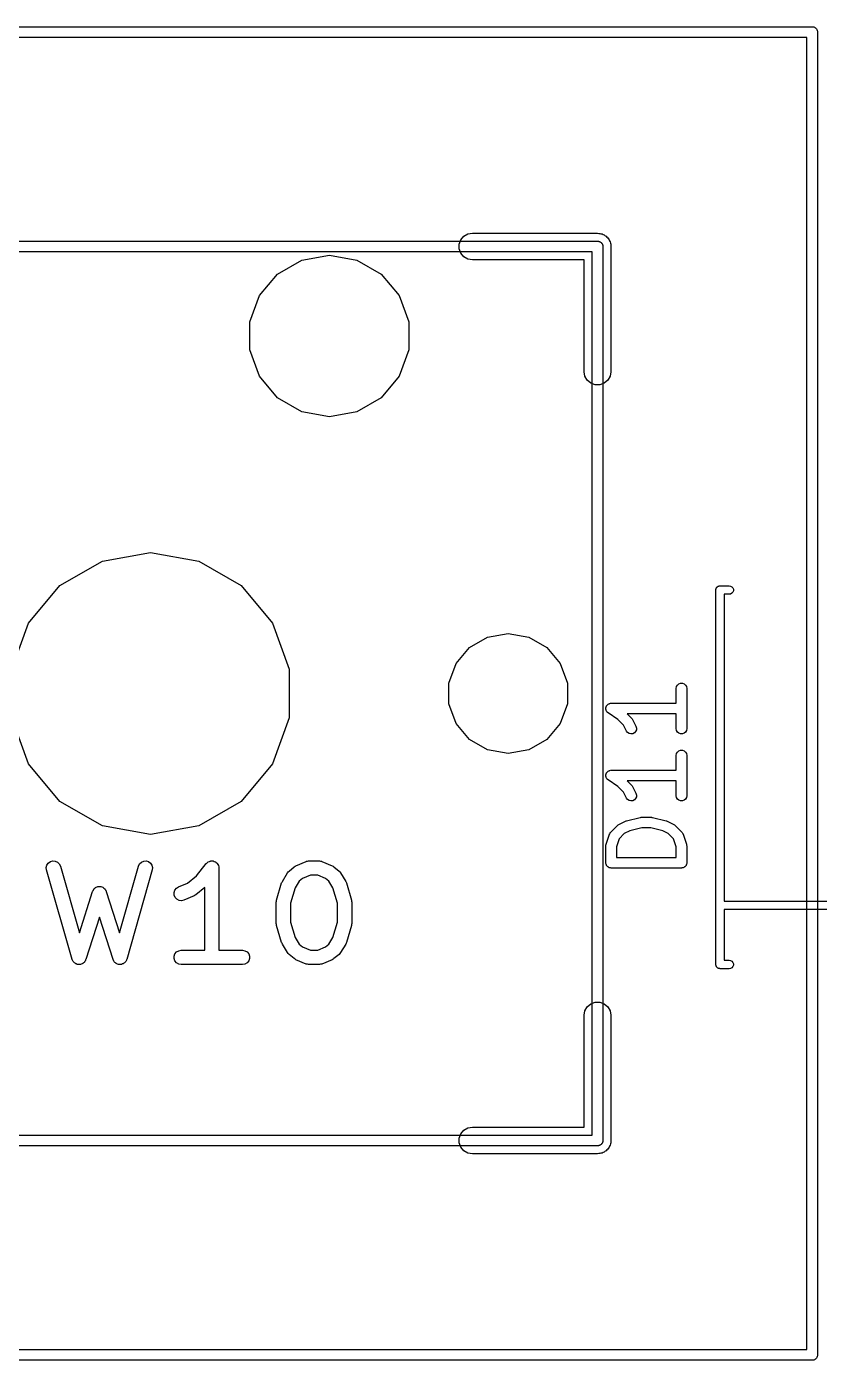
# Model space of a CAD drawing. Header units: millimetres. Extents: x 50 to 169, y 50 to 167.
# Drawn here: x 61.35 to 72.61, y 108.3 to 127.25 of the extents above; entities that cross this region are included whole.
import ezdxf

# ---------------------------------------------------------------- set-up
doc = ezdxf.new("R2010")
doc.units = ezdxf.units.MM
doc.layers.add('BLACK', color=7, linetype='Continuous')

# ---------------------------------------------------------------- blocks, each defined once
blk = doc.blocks.new('hhskb2-Cmts.User')
at = {"layer": 'BLACK'}
for p, q in [((43.65, -62.5738), (56.35, -62.5738)), ((56.35, -62.5738), (56.3566, -62.575)), ((56.3566, -62.575), (56.3632, -62.575)), ((56.3632, -62.575), (56.3695, -62.5772)), ((56.3695, -62.5772), (56.3761, -62.5784)), ((56.3761, -62.5784), (56.3818, -62.5817)), ((56.3818, -62.5817), (56.3881, -62.584)), ((56.3881, -62.584), (56.3932, -62.5883)), ((56.3932, -62.5883), (56.399, -62.5916)), ((56.399, -62.5916), (56.4033, -62.5967)), ((56.4033, -62.5967), (56.4084, -62.601)), ((56.4084, -62.601), (56.4117, -62.6068)), ((56.4117, -62.6068), (56.416, -62.6119)), ((56.416, -62.6119), (56.4183, -62.6182)), ((56.4183, -62.6182), (56.4216, -62.6239)), ((56.4216, -62.6239), (56.4228, -62.6305)), ((56.4228, -62.6305), (56.425, -62.6368)), ((56.425, -62.6368), (56.425, -62.6434)), ((56.425, -62.6434), (56.4262, -62.65)), ((56.4262, -62.65), (56.4262, -75.35)), ((56.2738, -62.7262), (43.7262, -62.7262)), ((56.2738, -75.2738), (56.2738, -62.7262)), ((43.7262, -75.2738), (56.2738, -75.2738)), ((56.3932, -75.4117), (56.3881, -75.416)), ((56.399, -75.4084), (56.3932, -75.4117)), ((56.4033, -75.4033), (56.399, -75.4084)), ((56.4084, -75.399), (56.4033, -75.4033)), ((56.4117, -75.3932), (56.4084, -75.399)), ((56.416, -75.3881), (56.4117, -75.3932)), ((56.4183, -75.3818), (56.416, -75.3881)), ((56.4216, -75.3761), (56.4183, -75.3818)), ((56.4228, -75.3695), (56.4216, -75.3761)), ((56.425, -75.3632), (56.4228, -75.3695)), ((56.4262, -75.35), (56.425, -75.3566)), ((56.425, -75.3566), (56.425, -75.3632)), ((56.35, -75.4262), (43.65, -75.4262)), ((56.3566, -75.425), (56.35, -75.4262)), ((56.3632, -75.425), (56.3566, -75.425)), ((56.3695, -75.4228), (56.3632, -75.425)), ((56.3761, -75.4216), (56.3695, -75.4228)), ((56.3818, -75.4183), (56.3761, -75.4216)), ((56.3881, -75.416), (56.3818, -75.4183))]:
    blk.add_line(p, q, dxfattribs=at)
blk = doc.blocks.new('hhskb2-Dwgs.User')
at = {"layer": 'BLACK'}
for p, q in [((40.602, -59.5258), (59.398, -59.5258)), ((59.3218, -59.6782), (40.6782, -59.6782)), ((59.3218, -78.3218), (59.3218, -59.6782)), ((59.398, -59.5258), (59.4046, -59.527)), ((59.4046, -59.527), (59.4112, -59.527)), ((59.4112, -59.527), (59.4175, -59.5292)), ((59.4175, -59.5292), (59.4241, -59.5304)), ((59.4241, -59.5304), (59.4298, -59.5337)), ((59.4298, -59.5337), (59.4361, -59.536)), ((59.4361, -59.536), (59.4412, -59.5403)), ((59.4412, -59.5403), (59.447, -59.5436)), ((59.447, -59.5436), (59.4513, -59.5487)), ((59.4513, -59.5487), (59.4564, -59.553)), ((59.4564, -59.553), (59.4597, -59.5588)), ((59.4597, -59.5588), (59.464, -59.5639)), ((59.464, -59.5639), (59.4663, -59.5702)), ((59.4663, -59.5702), (59.4696, -59.5759)), ((59.4696, -59.5759), (59.4708, -59.5825)), ((59.4708, -59.5825), (59.473, -59.5888)), ((59.473, -59.5888), (59.473, -59.5954)), ((59.473, -59.5954), (59.4742, -59.602)), ((59.4742, -59.602), (59.4742, -78.398)), ((40.6782, -78.3218), (59.3218, -78.3218)), ((59.4597, -78.4412), (59.4564, -78.447)), ((59.464, -78.4361), (59.4597, -78.4412)), ((59.4663, -78.4298), (59.464, -78.4361)), ((59.4696, -78.4241), (59.4663, -78.4298)), ((59.4708, -78.4175), (59.4696, -78.4241)), ((59.473, -78.4112), (59.4708, -78.4175)), ((59.4742, -78.398), (59.473, -78.4046)), ((59.473, -78.4046), (59.473, -78.4112)), ((59.398, -78.4742), (40.602, -78.4742)), ((59.4046, -78.473), (59.398, -78.4742)), ((59.4112, -78.473), (59.4046, -78.473)), ((59.4175, -78.4708), (59.4112, -78.473)), ((59.4241, -78.4696), (59.4175, -78.4708)), ((59.4298, -78.4663), (59.4241, -78.4696)), ((59.4361, -78.464), (59.4298, -78.4663)), ((59.4412, -78.4597), (59.4361, -78.464)), ((59.447, -78.4564), (59.4412, -78.4597)), ((59.4513, -78.4513), (59.447, -78.4564)), ((59.4564, -78.447), (59.4513, -78.4513))]:
    blk.add_line(p, q, dxfattribs=at)
blk = doc.blocks.new('hhskb2-F.SilkS')
at = {"layer": 'BLACK'}
for p, q in [((54.407, -62.5547), (54.4495, -62.5041)), ((54.4495, -62.5041), (54.5068, -62.471)), ((54.5068, -62.471), (54.572, -62.4595)), ((54.572, -62.4595), (56.35, -62.4595)), ((56.35, -62.4595), (56.3664, -62.4624)), ((56.3664, -62.4624), (56.3831, -62.4624)), ((56.3831, -62.4624), (56.3987, -62.4681)), ((56.3987, -62.4681), (56.4152, -62.471)), ((56.4152, -62.471), (56.4296, -62.4793)), ((56.4296, -62.4793), (56.4452, -62.485)), ((56.4452, -62.485), (56.458, -62.4957)), ((56.458, -62.4957), (56.4725, -62.5041)), ((56.4725, -62.5041), (56.4832, -62.5168)), ((56.4832, -62.5168), (56.4959, -62.5275)), ((56.4959, -62.5275), (56.5043, -62.542)), ((54.3844, -62.6169), (54.407, -62.5547)), ((54.3844, -62.6831), (54.3844, -62.6169)), ((54.407, -62.7452), (54.3844, -62.6831)), ((56.5043, -62.542), (56.515, -62.5547)), ((56.515, -62.5547), (56.5207, -62.5704)), ((56.5207, -62.5704), (56.529, -62.5848)), ((56.529, -62.5848), (56.5319, -62.6013)), ((56.5319, -62.6013), (56.5376, -62.6169)), ((56.5376, -62.6169), (56.5376, -62.6336)), ((56.5376, -62.6336), (56.5405, -62.65)), ((56.5405, -62.65), (56.5405, -64.428)), ((51.8025, -63.0411), (52.1476, -62.8418)), ((52.1476, -62.8418), (52.54, -62.7726)), ((52.54, -62.7726), (52.9324, -62.8418)), ((52.9324, -62.8418), (53.2775, -63.0411)), ((54.4495, -62.7959), (54.407, -62.7452)), ((54.5068, -62.829), (54.4495, -62.7959)), ((54.572, -62.8405), (54.5068, -62.829)), ((56.1595, -62.8405), (54.572, -62.8405)), ((56.1595, -64.428), (56.1595, -62.8405)), ((51.5464, -63.3463), (51.8025, -63.0411)), ((53.2775, -63.0411), (53.5336, -63.3463)), ((51.4101, -63.7208), (51.5464, -63.3463)), ((53.5336, -63.3463), (53.6699, -63.7208)), ((51.4101, -64.1192), (51.4101, -63.7208)), ((53.6699, -63.7208), (53.6699, -64.1192)), ((51.5464, -64.4937), (51.4101, -64.1192)), ((53.6699, -64.1192), (53.5336, -64.4937)), ((51.8025, -64.7989), (51.5464, -64.4937)), ((53.5336, -64.4937), (53.2775, -64.7989)), ((56.171, -64.4932), (56.1595, -64.428)), ((56.2041, -64.5505), (56.171, -64.4932)), ((56.2547, -64.593), (56.2041, -64.5505)), ((56.3169, -64.6156), (56.2547, -64.593)), ((56.4452, -64.593), (56.3831, -64.6156)), ((56.4959, -64.5505), (56.4452, -64.593)), ((56.529, -64.4932), (56.4959, -64.5505)), ((56.5405, -64.428), (56.529, -64.4932)), ((52.1476, -64.9982), (51.8025, -64.7989)), ((53.2775, -64.7989), (52.9324, -64.9982)), ((56.3831, -64.6156), (56.3169, -64.6156)), ((52.54, -65.0674), (52.1476, -64.9982)), ((52.9324, -64.9982), (52.54, -65.0674)), ((49.3154, -67.1192), (50, -66.9985)), ((50, -66.9985), (50.6846, -67.1192)), ((48.7134, -67.4667), (49.3154, -67.1192)), ((50.6846, -67.1192), (51.2865, -67.4667)), ((48.2666, -67.9992), (48.7134, -67.4667)), ((51.2865, -67.4667), (51.7334, -67.9992)), ((58.03, -67.53), (58.0309, -67.5248)), ((58.03, -72.85), (58.03, -67.53)), ((58.0309, -67.5196), (58.0327, -67.5147)), ((58.0309, -67.5248), (58.0309, -67.5196)), ((58.0327, -67.5147), (58.0336, -67.5095)), ((58.0336, -67.5095), (58.0362, -67.5049)), ((58.0362, -67.5049), (58.038, -67.5)), ((58.038, -67.5), (58.0414, -67.496)), ((58.0414, -67.496), (58.044, -67.4914)), ((58.044, -67.4914), (58.0481, -67.4881)), ((58.0481, -67.4881), (58.0514, -67.484)), ((58.0514, -67.484), (58.056, -67.4814)), ((58.056, -67.4814), (58.06, -67.478)), ((58.06, -67.478), (58.0649, -67.4762)), ((58.0649, -67.4762), (58.0695, -67.4736)), ((58.0695, -67.4736), (58.0747, -67.4727)), ((58.0747, -67.4727), (58.0796, -67.4709)), ((58.0796, -67.4709), (58.0848, -67.4709)), ((58.0848, -67.4709), (58.09, -67.47)), ((58.09, -67.47), (58.22, -67.47)), ((58.22, -67.59), (58.15, -67.59)), ((58.15, -67.59), (58.15, -71.95)), ((58.22, -67.47), (58.2405, -67.4736)), ((58.2405, -67.5864), (58.22, -67.59)), ((58.2405, -67.4736), (58.2586, -67.484)), ((58.2586, -67.576), (58.2405, -67.5864)), ((58.2586, -67.484), (58.272, -67.5)), ((58.272, -67.56), (58.2586, -67.576)), ((58.272, -67.5), (58.2791, -67.5196)), ((58.2791, -67.5404), (58.272, -67.56)), ((58.2791, -67.5196), (58.2791, -67.5404)), ((48.0289, -68.6524), (48.2666, -67.9992)), ((51.7334, -67.9992), (51.9711, -68.6524)), ((54.531, -68.3457), (54.7879, -68.1974)), ((54.7879, -68.1974), (55.08, -68.1458)), ((55.08, -68.1458), (55.3721, -68.1974)), ((55.3721, -68.1974), (55.629, -68.3457)), ((54.3403, -68.5729), (54.531, -68.3457)), ((55.629, -68.3457), (55.8197, -68.5729)), ((54.2388, -68.8517), (54.3403, -68.5729)), ((55.8197, -68.5729), (55.9212, -68.8517)), ((51.9711, -68.6524), (51.9711, -69.3476)), ((54.2388, -69.1483), (54.2388, -68.8517)), ((55.9212, -68.8517), (55.9212, -69.1483)), ((57.4674, -68.9281), (57.4719, -68.9024)), ((57.4674, -69.1388), (57.4674, -68.9281)), ((57.4719, -68.9024), (57.4849, -68.8799)), ((57.4849, -68.8799), (57.5049, -68.8631)), ((57.5049, -68.8631), (57.5294, -68.8542)), ((57.5294, -68.8542), (57.5554, -68.8542)), ((57.5554, -68.8542), (57.5799, -68.8631)), ((57.5799, -68.8631), (57.5998, -68.8799)), ((57.5998, -68.8799), (57.6129, -68.9024)), ((57.6129, -68.9024), (57.6174, -68.9281)), ((57.6174, -68.9281), (57.6174, -69.4995)), ((54.3403, -69.4271), (54.2388, -69.1483)), ((55.9212, -69.1483), (55.8197, -69.4271)), ((56.4881, -69.162), (56.4915, -69.1595)), ((56.4915, -69.1595), (56.4942, -69.1564)), ((56.4942, -69.1564), (56.5019, -69.1519)), ((56.5019, -69.1519), (56.5091, -69.1466)), ((56.5091, -69.1466), (56.5131, -69.1454)), ((56.5131, -69.1454), (56.5167, -69.1433)), ((56.5167, -69.1433), (56.5255, -69.1418)), ((56.5255, -69.1418), (56.5341, -69.1393)), ((56.5341, -69.1393), (56.5383, -69.1395)), ((56.5383, -69.1395), (56.5424, -69.1388)), ((56.5424, -69.1388), (57.4674, -69.1388)), ((48.2666, -70.0008), (48.0289, -69.3476)), ((51.9711, -69.3476), (51.7334, -70.0008)), ((56.4675, -69.209), (56.4685, -69.2049)), ((56.4685, -69.2179), (56.4675, -69.209)), ((56.4685, -69.2008), (56.4716, -69.1924)), ((56.4685, -69.2049), (56.4685, -69.2008)), ((56.4685, -69.2268), (56.4685, -69.2179)), ((56.4699, -69.2307), (56.4685, -69.2268)), ((56.4704, -69.2349), (56.4699, -69.2307)), ((56.4744, -69.2429), (56.4704, -69.2349)), ((56.4716, -69.1924), (56.4737, -69.1837)), ((56.4737, -69.1837), (56.476, -69.1802)), ((56.4774, -69.2513), (56.4744, -69.2429)), ((56.476, -69.1802), (56.4774, -69.1763)), ((56.4774, -69.1763), (56.4832, -69.1695)), ((56.4801, -69.2545), (56.4774, -69.2513)), ((56.4819, -69.2582), (56.4801, -69.2545)), ((56.4884, -69.2644), (56.4819, -69.2582)), ((56.4832, -69.1695), (56.4881, -69.162)), ((56.4942, -69.2713), (56.4884, -69.2644)), ((56.4978, -69.2733), (56.4942, -69.2713)), ((56.5008, -69.2762), (56.4978, -69.2733)), ((56.6375, -69.3673), (56.5008, -69.2762)), ((57.4674, -69.2888), (56.7711, -69.2888)), ((56.7711, -69.2888), (56.8335, -69.3513)), ((57.4674, -69.4995), (57.4674, -69.2888)), ((54.531, -69.6543), (54.3403, -69.4271)), ((55.8197, -69.4271), (55.629, -69.6543)), ((56.7188, -69.4487), (56.6375, -69.3673)), ((56.761, -69.5331), (56.7188, -69.4487)), ((56.7765, -69.554), (56.761, -69.5331)), ((56.8335, -69.3513), (56.8404, -69.3611)), ((56.8404, -69.3611), (56.8476, -69.3707)), ((56.8476, -69.3707), (56.8952, -69.466)), ((56.901, -69.5169), (56.8907, -69.5408)), ((56.8952, -69.466), (56.9026, -69.4909)), ((56.9026, -69.4909), (56.901, -69.5169)), ((57.4719, -69.5252), (57.4674, -69.4995)), ((57.4849, -69.5477), (57.4719, -69.5252)), ((57.6129, -69.5252), (57.5998, -69.5477)), ((57.6174, -69.4995), (57.6129, -69.5252)), ((54.7879, -69.8026), (54.531, -69.6543)), ((55.629, -69.6543), (55.3721, -69.8026)), ((56.7983, -69.5683), (56.7765, -69.554)), ((56.8236, -69.5744), (56.7983, -69.5683)), ((56.8495, -69.5714), (56.8236, -69.5744)), ((56.8728, -69.5598), (56.8495, -69.5714)), ((56.8907, -69.5408), (56.8728, -69.5598)), ((57.5049, -69.5645), (57.4849, -69.5477)), ((57.5294, -69.5734), (57.5049, -69.5645)), ((57.5554, -69.5734), (57.5294, -69.5734)), ((57.5799, -69.5645), (57.5554, -69.5734)), ((57.5998, -69.5477), (57.5799, -69.5645)), ((55.08, -69.8541), (54.7879, -69.8026)), ((55.3721, -69.8026), (55.08, -69.8541)), ((57.4674, -69.8805), (57.4719, -69.8548)), ((57.4674, -70.0912), (57.4674, -69.8805)), ((57.4719, -69.8548), (57.4849, -69.8323)), ((57.4849, -69.8323), (57.5049, -69.8155)), ((57.5049, -69.8155), (57.5294, -69.8066)), ((57.5294, -69.8066), (57.5554, -69.8066)), ((57.5554, -69.8066), (57.5799, -69.8155)), ((57.5799, -69.8155), (57.5998, -69.8323)), ((57.5998, -69.8323), (57.6129, -69.8548)), ((57.6129, -69.8548), (57.6174, -69.8805)), ((57.6174, -69.8805), (57.6174, -70.4519)), ((48.7134, -70.5332), (48.2666, -70.0008)), ((51.7334, -70.0008), (51.2865, -70.5332)), ((56.4915, -70.1119), (56.4942, -70.1087)), ((56.4942, -70.1087), (56.5019, -70.1043)), ((56.5019, -70.1043), (56.5091, -70.099)), ((56.5091, -70.099), (56.5131, -70.0978)), ((56.5131, -70.0978), (56.5167, -70.0957)), ((56.5167, -70.0957), (56.5255, -70.0942)), ((56.5255, -70.0942), (56.5341, -70.0916)), ((56.5341, -70.0916), (56.5383, -70.0919)), ((56.5383, -70.0919), (56.5424, -70.0912)), ((56.5424, -70.0912), (57.4674, -70.0912)), ((56.4675, -70.1614), (56.4685, -70.1573)), ((56.4685, -70.1703), (56.4675, -70.1614)), ((56.4685, -70.1532), (56.4716, -70.1448)), ((56.4685, -70.1573), (56.4685, -70.1532)), ((56.4685, -70.1792), (56.4685, -70.1703)), ((56.4699, -70.1831), (56.4685, -70.1792)), ((56.4704, -70.1873), (56.4699, -70.1831)), ((56.4744, -70.1953), (56.4704, -70.1873)), ((56.4716, -70.1448), (56.4737, -70.1361)), ((56.4737, -70.1361), (56.476, -70.1326)), ((56.4774, -70.2037), (56.4744, -70.1953)), ((56.476, -70.1326), (56.4774, -70.1287)), ((56.4774, -70.1287), (56.4832, -70.1218)), ((56.4801, -70.2069), (56.4774, -70.2037)), ((56.4819, -70.2106), (56.4801, -70.2069)), ((56.4884, -70.2168), (56.4819, -70.2106)), ((56.4832, -70.1218), (56.4881, -70.1144)), ((56.4881, -70.1144), (56.4915, -70.1119)), ((56.4942, -70.2236), (56.4884, -70.2168)), ((56.4978, -70.2257), (56.4942, -70.2236)), ((56.5008, -70.2286), (56.4978, -70.2257)), ((56.6375, -70.3197), (56.5008, -70.2286)), ((57.4674, -70.2412), (56.7711, -70.2412)), ((56.7711, -70.2412), (56.8335, -70.3036)), ((57.4674, -70.4519), (57.4674, -70.2412)), ((56.7188, -70.4011), (56.6375, -70.3197)), ((56.761, -70.4854), (56.7188, -70.4011)), ((56.7765, -70.5064), (56.761, -70.4854)), ((56.8335, -70.3036), (56.8404, -70.3135)), ((56.8404, -70.3135), (56.8476, -70.3231)), ((56.8476, -70.3231), (56.8952, -70.4184)), ((56.901, -70.4693), (56.8907, -70.4932)), ((56.8952, -70.4184), (56.9026, -70.4433)), ((56.9026, -70.4433), (56.901, -70.4693)), ((57.4719, -70.4776), (57.4674, -70.4519)), ((57.4849, -70.5001), (57.4719, -70.4776)), ((57.6129, -70.4776), (57.5998, -70.5001)), ((57.6174, -70.4519), (57.6129, -70.4776)), ((49.3154, -70.8808), (48.7134, -70.5332)), ((51.2865, -70.5332), (50.6846, -70.8808)), ((56.7983, -70.5207), (56.7765, -70.5064)), ((56.8236, -70.5268), (56.7983, -70.5207)), ((56.8495, -70.5238), (56.8236, -70.5268)), ((56.8728, -70.5121), (56.8495, -70.5238)), ((56.8907, -70.4932), (56.8728, -70.5121)), ((57.5049, -70.5169), (57.4849, -70.5001)), ((57.5294, -70.5258), (57.5049, -70.5169)), ((57.5554, -70.5258), (57.5294, -70.5258)), ((57.5799, -70.5169), (57.5554, -70.5258)), ((57.5998, -70.5001), (57.5799, -70.5169)), ((56.642, -70.8682), (56.6517, -70.861)), ((56.6517, -70.861), (56.7469, -70.8134)), ((56.7469, -70.8134), (56.7548, -70.8111)), ((56.7548, -70.8111), (56.7623, -70.8077)), ((56.7623, -70.8077), (56.9528, -70.7601)), ((56.9528, -70.7601), (56.9619, -70.7595)), ((56.9619, -70.7595), (56.971, -70.7579)), ((56.971, -70.7579), (57.1138, -70.7579)), ((57.1138, -70.7579), (57.1228, -70.7595)), ((57.1228, -70.7595), (57.132, -70.7601)), ((57.132, -70.7601), (57.3225, -70.8077)), ((57.3225, -70.8077), (57.33, -70.8111)), ((57.33, -70.8111), (57.3378, -70.8134)), ((57.3378, -70.8134), (57.4331, -70.861)), ((57.4331, -70.861), (57.4427, -70.8682)), ((50, -71.0015), (49.3154, -70.8808)), ((50.6846, -70.8808), (50, -71.0015)), ((56.4712, -71.1425), (56.5188, -70.9996)), ((56.5188, -70.9996), (56.5209, -70.9958)), ((56.5209, -70.9958), (56.522, -70.9916)), ((56.522, -70.9916), (56.5271, -70.9844)), ((56.5271, -70.9844), (56.5313, -70.9767)), ((56.5313, -70.9767), (56.5345, -70.9738)), ((56.5345, -70.9738), (56.537, -70.9703)), ((56.537, -70.9703), (56.6322, -70.8751)), ((56.6322, -70.8751), (56.642, -70.8682)), ((56.7297, -70.9897), (56.6556, -71.0638)), ((56.8067, -70.9512), (56.7297, -70.9897)), ((56.9802, -70.9079), (56.8067, -70.9512)), ((57.1046, -70.9079), (56.9802, -70.9079)), ((57.2781, -70.9512), (57.1046, -70.9079)), ((57.3551, -70.9897), (57.2781, -70.9512)), ((57.4292, -71.0638), (57.3551, -70.9897)), ((57.4427, -70.8682), (57.4526, -70.8751)), ((57.4526, -70.8751), (57.5478, -70.9703)), ((57.5478, -70.9703), (57.5503, -70.9738)), ((57.5503, -70.9738), (57.5535, -70.9767)), ((57.5535, -70.9767), (57.5577, -70.9844)), ((57.5577, -70.9844), (57.5627, -70.9916)), ((57.5627, -70.9916), (57.5639, -70.9958)), ((57.5639, -70.9958), (57.5659, -70.9996)), ((57.5659, -70.9996), (57.6135, -71.1425)), ((56.4674, -71.1662), (56.4695, -71.1543)), ((56.4674, -71.4043), (56.4674, -71.1662)), ((56.4695, -71.1543), (56.4712, -71.1425)), ((56.6556, -71.0638), (56.6174, -71.1784)), ((56.6174, -71.1784), (56.6174, -71.3293)), ((57.4674, -71.1784), (57.4292, -71.0638)), ((57.4674, -71.3293), (57.4674, -71.1784)), ((57.6135, -71.1425), (57.6153, -71.1543)), ((57.6153, -71.1543), (57.6174, -71.1662)), ((57.6174, -71.1662), (57.6174, -71.4043)), ((48.5284, -71.4381), (48.5481, -71.4089)), ((48.5481, -71.4089), (48.5767, -71.3882)), ((48.5767, -71.3882), (48.6106, -71.3785)), ((48.6106, -71.3785), (48.6458, -71.381)), ((48.6458, -71.381), (48.678, -71.3953)), ((48.678, -71.3953), (48.7034, -71.4199)), ((48.7034, -71.4199), (48.7188, -71.4516)), ((49.8297, -71.4516), (49.8452, -71.4199)), ((49.8452, -71.4199), (49.8705, -71.3953)), ((49.8705, -71.3953), (49.9028, -71.381)), ((49.9028, -71.381), (49.938, -71.3785)), ((49.938, -71.3785), (49.9719, -71.3882)), ((49.9719, -71.3882), (50.0004, -71.4089)), ((50.0004, -71.4089), (50.0202, -71.4381)), ((50.6528, -71.5895), (50.7915, -71.4161)), ((50.7915, -71.4161), (50.7924, -71.4153)), ((50.7924, -71.4153), (50.793, -71.4142)), ((50.793, -71.4142), (50.8056, -71.4036)), ((50.8056, -71.4036), (50.818, -71.3927)), ((50.818, -71.3927), (50.8191, -71.3923)), ((50.8191, -71.3923), (50.8201, -71.3915)), ((50.8201, -71.3915), (50.8355, -71.3859)), ((50.8355, -71.3859), (50.8509, -71.3799)), ((50.8509, -71.3799), (50.8521, -71.3799)), ((50.8521, -71.3799), (50.8532, -71.3795)), ((50.8532, -71.3795), (50.8697, -71.3795)), ((50.8697, -71.3795), (50.8862, -71.3791)), ((50.8862, -71.3791), (50.8873, -71.3795)), ((50.8873, -71.3795), (50.8885, -71.3795)), ((50.8885, -71.3795), (50.904, -71.3851)), ((50.904, -71.3851), (50.9196, -71.3904)), ((50.9196, -71.3904), (50.9205, -71.3911)), ((50.9205, -71.3911), (50.9217, -71.3915)), ((50.9217, -71.3915), (50.9343, -71.4021)), ((50.9343, -71.4021), (50.9471, -71.4124)), ((50.9471, -71.4124), (50.9478, -71.4134)), ((50.9478, -71.4134), (50.9487, -71.4142)), ((50.9487, -71.4142), (50.9569, -71.4285)), ((50.9569, -71.4285), (50.9655, -71.4426)), ((52.0655, -71.4462), (52.2106, -71.3857)), ((52.2106, -71.3857), (52.2129, -71.3852)), ((52.2129, -71.3852), (52.215, -71.3841)), ((52.215, -71.3841), (52.2301, -71.3814)), ((52.2301, -71.3814), (52.2451, -71.378)), ((52.2451, -71.378), (52.2474, -71.3783)), ((52.2474, -71.3783), (52.2497, -71.3779)), ((52.2497, -71.3779), (52.3949, -71.3779)), ((52.3949, -71.3779), (52.3972, -71.3783)), ((52.3972, -71.3783), (52.3995, -71.378)), ((52.3995, -71.378), (52.4145, -71.3814)), ((52.4145, -71.3814), (52.4296, -71.3841)), ((52.4296, -71.3841), (52.4316, -71.3852)), ((52.4316, -71.3852), (52.4339, -71.3857)), ((52.4339, -71.3857), (52.5791, -71.4462)), ((56.4685, -71.4107), (56.4674, -71.4043)), ((56.4685, -71.4173), (56.4685, -71.4107)), ((56.4708, -71.4235), (56.4685, -71.4173)), ((56.4719, -71.4299), (56.4708, -71.4235)), ((56.4752, -71.4356), (56.4719, -71.4299)), ((56.6174, -71.3293), (57.4674, -71.3293)), ((57.6129, -71.4299), (57.6096, -71.4356)), ((57.614, -71.4235), (57.6129, -71.4299)), ((57.6162, -71.4173), (57.614, -71.4235)), ((57.6174, -71.4043), (57.6162, -71.4107)), ((57.6162, -71.4107), (57.6162, -71.4173)), ((48.5198, -71.4723), (48.5284, -71.4381)), ((48.5235, -71.5074), (48.5198, -71.4723)), ((48.8863, -72.7774), (48.5235, -71.5074)), ((48.7188, -71.4516), (48.9895, -72.399)), ((49.5591, -72.399), (49.8297, -71.4516)), ((50.0251, -71.5074), (49.6623, -72.7774)), ((50.0202, -71.4381), (50.0288, -71.4723)), ((50.0288, -71.4723), (50.0251, -71.5074)), ((50.5273, -71.694), (50.6528, -71.5895)), ((50.9655, -71.4426), (50.9657, -71.4437)), ((50.9657, -71.4437), (50.9663, -71.4448)), ((50.9663, -71.4448), (50.9692, -71.461)), ((50.9692, -71.461), (50.9724, -71.4771)), ((50.9724, -71.4771), (50.9722, -71.4783)), ((50.9722, -71.4783), (50.9725, -71.4795)), ((50.9725, -71.4795), (50.9725, -72.6479)), ((51.8723, -71.6692), (51.9449, -71.5482)), ((51.9449, -71.5482), (51.956, -71.5354)), ((51.956, -71.5354), (51.967, -71.5224)), ((51.967, -71.5224), (52.0395, -71.4619)), ((52.0395, -71.4619), (52.0527, -71.4544)), ((52.0527, -71.4544), (52.0655, -71.4462)), ((52.27, -71.5811), (52.1578, -71.6279)), ((52.3745, -71.5811), (52.27, -71.5811)), ((52.4868, -71.6279), (52.3745, -71.5811)), ((52.5791, -71.4462), (52.5919, -71.4544)), ((52.5919, -71.4544), (52.605, -71.4619)), ((52.605, -71.4619), (52.6776, -71.5224)), ((52.6776, -71.5224), (52.6886, -71.5354)), ((52.6886, -71.5354), (52.6997, -71.5482)), ((52.6997, -71.5482), (52.7723, -71.6692)), ((56.4774, -71.4418), (56.4752, -71.4356)), ((56.4816, -71.4468), (56.4774, -71.4418)), ((56.4849, -71.4525), (56.4816, -71.4468)), ((56.49, -71.4567), (56.4849, -71.4525)), ((56.4942, -71.4617), (56.49, -71.4567)), ((56.4999, -71.465), (56.4942, -71.4617)), ((56.5049, -71.4692), (56.4999, -71.465)), ((56.511, -71.4715), (56.5049, -71.4692)), ((56.5167, -71.4748), (56.511, -71.4715)), ((56.5232, -71.4759), (56.5167, -71.4748)), ((56.5294, -71.4781), (56.5232, -71.4759)), ((56.5359, -71.4781), (56.5294, -71.4781)), ((56.5424, -71.4793), (56.5359, -71.4781)), ((57.5424, -71.4793), (56.5424, -71.4793)), ((57.5488, -71.4781), (57.5424, -71.4793)), ((57.5554, -71.4781), (57.5488, -71.4781)), ((57.5616, -71.4759), (57.5554, -71.4781)), ((57.568, -71.4748), (57.5616, -71.4759)), ((57.5737, -71.4715), (57.568, -71.4748)), ((57.5799, -71.4692), (57.5737, -71.4715)), ((57.5849, -71.465), (57.5799, -71.4692)), ((57.5906, -71.4617), (57.5849, -71.465)), ((57.5948, -71.4567), (57.5906, -71.4617)), ((57.5998, -71.4525), (57.5948, -71.4567)), ((57.6031, -71.4468), (57.5998, -71.4525)), ((57.6073, -71.4418), (57.6031, -71.4468)), ((57.6096, -71.4356), (57.6073, -71.4418)), ((48.9895, -72.399), (49.1775, -71.8114)), ((49.1775, -71.8114), (49.1794, -71.8078)), ((49.1794, -71.8078), (49.1803, -71.8039)), ((49.1803, -71.8039), (49.1876, -71.7923)), ((49.1876, -71.7923), (49.1939, -71.7802)), ((49.1939, -71.7802), (49.1969, -71.7775)), ((49.1969, -71.7775), (49.1991, -71.7741)), ((49.1991, -71.7741), (49.2099, -71.7657)), ((49.2099, -71.7657), (49.2201, -71.7565)), ((49.2201, -71.7565), (49.2238, -71.7549)), ((49.2238, -71.7549), (49.227, -71.7525)), ((49.227, -71.7525), (49.24, -71.7483)), ((49.24, -71.7483), (49.2527, -71.7431)), ((49.2527, -71.7431), (49.2568, -71.7429)), ((49.2568, -71.7429), (49.2606, -71.7417)), ((49.2606, -71.7417), (49.2743, -71.7422)), ((49.2743, -71.7422), (49.288, -71.7417)), ((49.288, -71.7417), (49.2918, -71.7429)), ((49.2918, -71.7429), (49.2959, -71.7431)), ((49.2959, -71.7431), (49.3085, -71.7483)), ((49.3085, -71.7483), (49.3216, -71.7525)), ((49.3216, -71.7525), (49.3248, -71.7549)), ((49.3248, -71.7549), (49.3285, -71.7565)), ((49.3285, -71.7565), (49.3387, -71.7657)), ((49.3387, -71.7657), (49.3495, -71.7741)), ((49.3495, -71.7741), (49.3516, -71.7775)), ((49.3516, -71.7775), (49.3546, -71.7802)), ((49.3546, -71.7802), (49.361, -71.7923)), ((49.361, -71.7923), (49.3683, -71.8039)), ((49.3683, -71.8039), (49.3692, -71.8078)), ((49.3692, -71.8078), (49.3711, -71.8114)), ((49.3711, -71.8114), (49.5591, -72.399)), ((50.3347, -71.8293), (50.3452, -71.7957)), ((50.3452, -71.7957), (50.3666, -71.7676)), ((50.3666, -71.7676), (50.3964, -71.7486)), ((50.3964, -71.7486), (50.5273, -71.694)), ((50.7693, -71.7569), (50.6456, -71.86)), ((50.7693, -72.6479), (50.7693, -71.7569)), ((51.7895, -71.9341), (51.8621, -71.6922)), ((51.8621, -71.6922), (51.8678, -71.681)), ((51.8678, -71.681), (51.8723, -71.6692)), ((52.0531, -71.7628), (51.9885, -71.9782)), ((52.1103, -71.6675), (52.0531, -71.7628)), ((52.1578, -71.6279), (52.1103, -71.6675)), ((52.5343, -71.6675), (52.4868, -71.6279)), ((52.5915, -71.7628), (52.5343, -71.6675)), ((52.6561, -71.9782), (52.5915, -71.7628)), ((52.7723, -71.6692), (52.7768, -71.681)), ((52.7768, -71.681), (52.7825, -71.6922)), ((52.7825, -71.6922), (52.855, -71.9341)), ((50.3363, -71.8646), (50.3347, -71.8293)), ((50.3499, -71.8971), (50.3363, -71.8646)), ((50.3737, -71.9231), (50.3499, -71.8971)), ((50.4051, -71.9393), (50.3737, -71.9231)), ((50.4401, -71.9439), (50.4051, -71.9393)), ((50.4745, -71.9362), (50.4401, -71.9439)), ((50.6196, -71.8757), (50.4745, -71.9362)), ((50.6324, -71.8675), (50.6196, -71.8757)), ((50.6456, -71.86), (50.6324, -71.8675)), ((51.7853, -71.9633), (51.7878, -71.9488)), ((51.7853, -72.2657), (51.7853, -71.9633)), ((51.7878, -71.9488), (51.7895, -71.9341)), ((51.9885, -71.9782), (51.9885, -72.2508)), ((52.6561, -72.2508), (52.6561, -71.9782)), ((52.855, -71.9341), (52.8568, -71.9488)), ((52.8568, -71.9488), (52.8593, -71.9633)), ((52.8593, -71.9633), (52.8593, -72.2657)), ((58.15, -71.95), (60.85, -71.95)), ((49.2743, -72.1757), (49.0808, -72.7805)), ((49.4678, -72.7805), (49.2743, -72.1757)), ((60.85, -72.07), (58.15, -72.07)), ((58.15, -72.07), (58.15, -72.79)), ((51.7878, -72.2802), (51.7853, -72.2657)), ((51.7895, -72.2949), (51.7878, -72.2802)), ((51.8621, -72.5368), (51.7895, -72.2949)), ((51.9885, -72.2508), (52.0531, -72.4662)), ((52.5915, -72.4662), (52.6561, -72.2508)), ((52.855, -72.2949), (52.7825, -72.5368)), ((52.8568, -72.2802), (52.855, -72.2949)), ((52.8593, -72.2657), (52.8568, -72.2802)), ((51.8678, -72.5481), (51.8621, -72.5368)), ((51.8723, -72.5599), (51.8678, -72.5481)), ((51.9449, -72.6808), (51.8723, -72.5599)), ((52.0531, -72.4662), (52.1103, -72.5615)), ((52.1103, -72.5615), (52.1578, -72.6012)), ((52.4868, -72.6012), (52.5343, -72.5615)), ((52.5343, -72.5615), (52.5915, -72.4662)), ((52.7723, -72.5599), (52.6997, -72.6808)), ((52.7768, -72.5481), (52.7723, -72.5599)), ((52.7825, -72.5368), (52.7768, -72.5481)), ((50.3354, -72.7319), (50.3474, -72.6987)), ((50.3354, -72.7672), (50.3354, -72.7319)), ((50.3474, -72.6987), (50.3701, -72.6717)), ((50.3701, -72.6717), (50.4007, -72.6541)), ((50.4007, -72.6541), (50.4354, -72.6479)), ((50.4354, -72.6479), (50.7693, -72.6479)), ((50.9725, -72.6479), (51.3063, -72.6479)), ((51.3063, -72.6479), (51.341, -72.6541)), ((51.341, -72.6541), (51.3716, -72.6717)), ((51.3716, -72.6717), (51.3943, -72.6987)), ((51.3943, -72.6987), (51.4063, -72.7319)), ((51.4063, -72.7319), (51.4063, -72.7672)), ((51.956, -72.6936), (51.9449, -72.6808)), ((51.967, -72.7066), (51.956, -72.6936)), ((52.0395, -72.7671), (51.967, -72.7066)), ((52.1578, -72.6012), (52.27, -72.6479)), ((52.27, -72.6479), (52.3745, -72.6479)), ((52.3745, -72.6479), (52.4868, -72.6012)), ((52.6776, -72.7066), (52.605, -72.7671)), ((52.6886, -72.6936), (52.6776, -72.7066)), ((52.6997, -72.6808), (52.6886, -72.6936)), ((48.8888, -72.7825), (48.8863, -72.7774)), ((48.89, -72.788), (48.8888, -72.7825)), ((48.8964, -72.7983), (48.89, -72.788)), ((48.9017, -72.8092), (48.8964, -72.7983)), ((48.9058, -72.8131), (48.9017, -72.8092)), ((48.9088, -72.8178), (48.9058, -72.8131)), ((48.9184, -72.8253), (48.9088, -72.8178)), ((48.9271, -72.8337), (48.9184, -72.8253)), ((48.9322, -72.836), (48.9271, -72.8337)), ((48.9367, -72.8394), (48.9322, -72.836)), ((48.9483, -72.8431), (48.9367, -72.8394)), ((48.9593, -72.8481), (48.9483, -72.8431)), ((48.9649, -72.8485), (48.9593, -72.8481)), ((48.9703, -72.8502), (48.9649, -72.8485)), ((48.9824, -72.8497), (48.9703, -72.8502)), ((48.9945, -72.8506), (48.9824, -72.8497)), ((48.9999, -72.849), (48.9945, -72.8506)), ((49.0056, -72.8488), (48.9999, -72.849)), ((49.0168, -72.8442), (49.0056, -72.8488)), ((49.0285, -72.8409), (49.0168, -72.8442)), ((49.033, -72.8376), (49.0285, -72.8409)), ((49.0382, -72.8354), (49.033, -72.8376)), ((49.0472, -72.8273), (49.0382, -72.8354)), ((49.057, -72.8202), (49.0472, -72.8273)), ((49.0602, -72.8155), (49.057, -72.8202)), ((49.0643, -72.8117), (49.0602, -72.8155)), ((49.07, -72.801), (49.0643, -72.8117)), ((49.0768, -72.7909), (49.07, -72.801)), ((49.0781, -72.7855), (49.0768, -72.7909)), ((49.0808, -72.7805), (49.0781, -72.7855)), ((49.4704, -72.7855), (49.4678, -72.7805)), ((49.4718, -72.7909), (49.4704, -72.7855)), ((49.4786, -72.801), (49.4718, -72.7909)), ((49.4842, -72.8117), (49.4786, -72.801)), ((49.4884, -72.8155), (49.4842, -72.8117)), ((49.4916, -72.8202), (49.4884, -72.8155)), ((49.5014, -72.8273), (49.4916, -72.8202)), ((49.5103, -72.8354), (49.5014, -72.8273)), ((49.5156, -72.8376), (49.5103, -72.8354)), ((49.5201, -72.8409), (49.5156, -72.8376)), ((49.5318, -72.8442), (49.5201, -72.8409)), ((49.543, -72.8488), (49.5318, -72.8442)), ((49.5486, -72.849), (49.543, -72.8488)), ((49.554, -72.8506), (49.5486, -72.849)), ((49.5661, -72.8497), (49.554, -72.8506)), ((49.5783, -72.8502), (49.5661, -72.8497)), ((49.5836, -72.8485), (49.5783, -72.8502)), ((49.5892, -72.8481), (49.5836, -72.8485)), ((49.6003, -72.8431), (49.5892, -72.8481)), ((49.6119, -72.8394), (49.6003, -72.8431)), ((49.6163, -72.836), (49.6119, -72.8394)), ((49.6215, -72.8337), (49.6163, -72.836)), ((49.6302, -72.8253), (49.6215, -72.8337)), ((49.6398, -72.8178), (49.6302, -72.8253)), ((49.6428, -72.8131), (49.6398, -72.8178)), ((49.6468, -72.8092), (49.6428, -72.8131)), ((49.6521, -72.7983), (49.6468, -72.8092)), ((49.6586, -72.788), (49.6521, -72.7983)), ((49.6598, -72.7825), (49.6586, -72.788)), ((49.6623, -72.7774), (49.6598, -72.7825)), ((50.3474, -72.8003), (50.3354, -72.7672)), ((50.3701, -72.8274), (50.3474, -72.8003)), ((50.4007, -72.845), (50.3701, -72.8274)), ((50.4354, -72.8511), (50.4007, -72.845)), ((51.3063, -72.8511), (50.4354, -72.8511)), ((51.341, -72.845), (51.3063, -72.8511)), ((51.3716, -72.8274), (51.341, -72.845)), ((51.3943, -72.8003), (51.3716, -72.8274)), ((51.4063, -72.7672), (51.3943, -72.8003)), ((52.0527, -72.7746), (52.0395, -72.7671)), ((52.0655, -72.7828), (52.0527, -72.7746)), ((52.2106, -72.8433), (52.0655, -72.7828)), ((52.2129, -72.8438), (52.2106, -72.8433)), ((52.215, -72.845), (52.2129, -72.8438)), ((52.2301, -72.8477), (52.215, -72.845)), ((52.2451, -72.851), (52.2301, -72.8477)), ((52.2474, -72.8507), (52.2451, -72.851)), ((52.2497, -72.8511), (52.2474, -72.8507)), ((52.3949, -72.8511), (52.2497, -72.8511)), ((52.3972, -72.8507), (52.3949, -72.8511)), ((52.3995, -72.851), (52.3972, -72.8507)), ((52.4145, -72.8477), (52.3995, -72.851)), ((52.4296, -72.845), (52.4145, -72.8477)), ((52.4316, -72.8438), (52.4296, -72.845)), ((52.4339, -72.8433), (52.4316, -72.8438)), ((52.5791, -72.7828), (52.4339, -72.8433)), ((52.5919, -72.7746), (52.5791, -72.7828)), ((52.605, -72.7671), (52.5919, -72.7746)), ((58.0309, -72.8552), (58.03, -72.85)), ((58.0309, -72.8604), (58.0309, -72.8552)), ((58.0327, -72.8653), (58.0309, -72.8604)), ((58.0336, -72.8705), (58.0327, -72.8653)), ((58.0362, -72.8751), (58.0336, -72.8705)), ((58.038, -72.88), (58.0362, -72.8751)), ((58.0414, -72.884), (58.038, -72.88)), ((58.044, -72.8886), (58.0414, -72.884)), ((58.0481, -72.8919), (58.044, -72.8886)), ((58.0514, -72.896), (58.0481, -72.8919)), ((58.056, -72.8986), (58.0514, -72.896)), ((58.06, -72.902), (58.056, -72.8986)), ((58.0649, -72.9038), (58.06, -72.902)), ((58.0695, -72.9064), (58.0649, -72.9038)), ((58.0747, -72.9073), (58.0695, -72.9064)), ((58.0796, -72.9091), (58.0747, -72.9073)), ((58.0848, -72.9091), (58.0796, -72.9091)), ((58.09, -72.91), (58.0848, -72.9091)), ((58.22, -72.91), (58.09, -72.91)), ((58.15, -72.79), (58.22, -72.79)), ((58.22, -72.79), (58.2405, -72.7936)), ((58.2405, -72.9064), (58.22, -72.91)), ((58.2405, -72.7936), (58.2586, -72.804)), ((58.2586, -72.896), (58.2405, -72.9064)), ((58.2586, -72.804), (58.272, -72.82)), ((58.272, -72.88), (58.2586, -72.896)), ((58.272, -72.82), (58.2791, -72.8396)), ((58.2791, -72.8604), (58.272, -72.88)), ((58.2791, -72.8396), (58.2791, -72.8604)), ((56.1595, -73.572), (56.171, -73.5068)), ((56.171, -73.5068), (56.2041, -73.4495)), ((56.2041, -73.4495), (56.2547, -73.407)), ((56.2547, -73.407), (56.3169, -73.3844)), ((56.3169, -73.3844), (56.3831, -73.3844)), ((56.3831, -73.3844), (56.4452, -73.407)), ((56.4452, -73.407), (56.4959, -73.4495)), ((56.4959, -73.4495), (56.529, -73.5068)), ((56.529, -73.5068), (56.5405, -73.572)), ((56.1595, -75.1595), (56.1595, -73.572)), ((56.5405, -73.572), (56.5405, -75.35)), ((54.407, -75.2548), (54.4495, -75.2041)), ((54.4495, -75.2041), (54.5068, -75.171)), ((54.5068, -75.171), (54.572, -75.1595)), ((54.572, -75.1595), (56.1595, -75.1595)), ((54.3844, -75.3169), (54.407, -75.2548)), ((54.3844, -75.3831), (54.3844, -75.3169)), ((54.407, -75.4453), (54.3844, -75.3831)), ((56.5319, -75.3987), (56.529, -75.4152)), ((56.5376, -75.3831), (56.5319, -75.3987)), ((56.5405, -75.35), (56.5376, -75.3664)), ((56.5376, -75.3664), (56.5376, -75.3831)), ((54.4495, -75.4959), (54.407, -75.4453)), ((54.5068, -75.529), (54.4495, -75.4959)), ((54.572, -75.5405), (54.5068, -75.529)), ((56.35, -75.5405), (54.572, -75.5405)), ((56.3664, -75.5376), (56.35, -75.5405)), ((56.3831, -75.5376), (56.3664, -75.5376)), ((56.3987, -75.5319), (56.3831, -75.5376)), ((56.4152, -75.529), (56.3987, -75.5319)), ((56.4296, -75.5207), (56.4152, -75.529)), ((56.4452, -75.515), (56.4296, -75.5207)), ((56.458, -75.5043), (56.4452, -75.515)), ((56.4725, -75.4959), (56.458, -75.5043)), ((56.4832, -75.4832), (56.4725, -75.4959)), ((56.4959, -75.4725), (56.4832, -75.4832)), ((56.5043, -75.458), (56.4959, -75.4725)), ((56.515, -75.4453), (56.5043, -75.458)), ((56.5207, -75.4296), (56.515, -75.4453)), ((56.529, -75.4152), (56.5207, -75.4296))]:
    blk.add_line(p, q, dxfattribs=at)

msp = doc.modelspace()

# ---------------------------------------------------------------- block references
for name in ['hhskb2-F.SilkS', 'hhskb2-Dwgs.User', 'hhskb2-Cmts.User']:
    msp.add_blockref(name, (13.113, 186.774))

doc.saveas('drawing.dxf')
